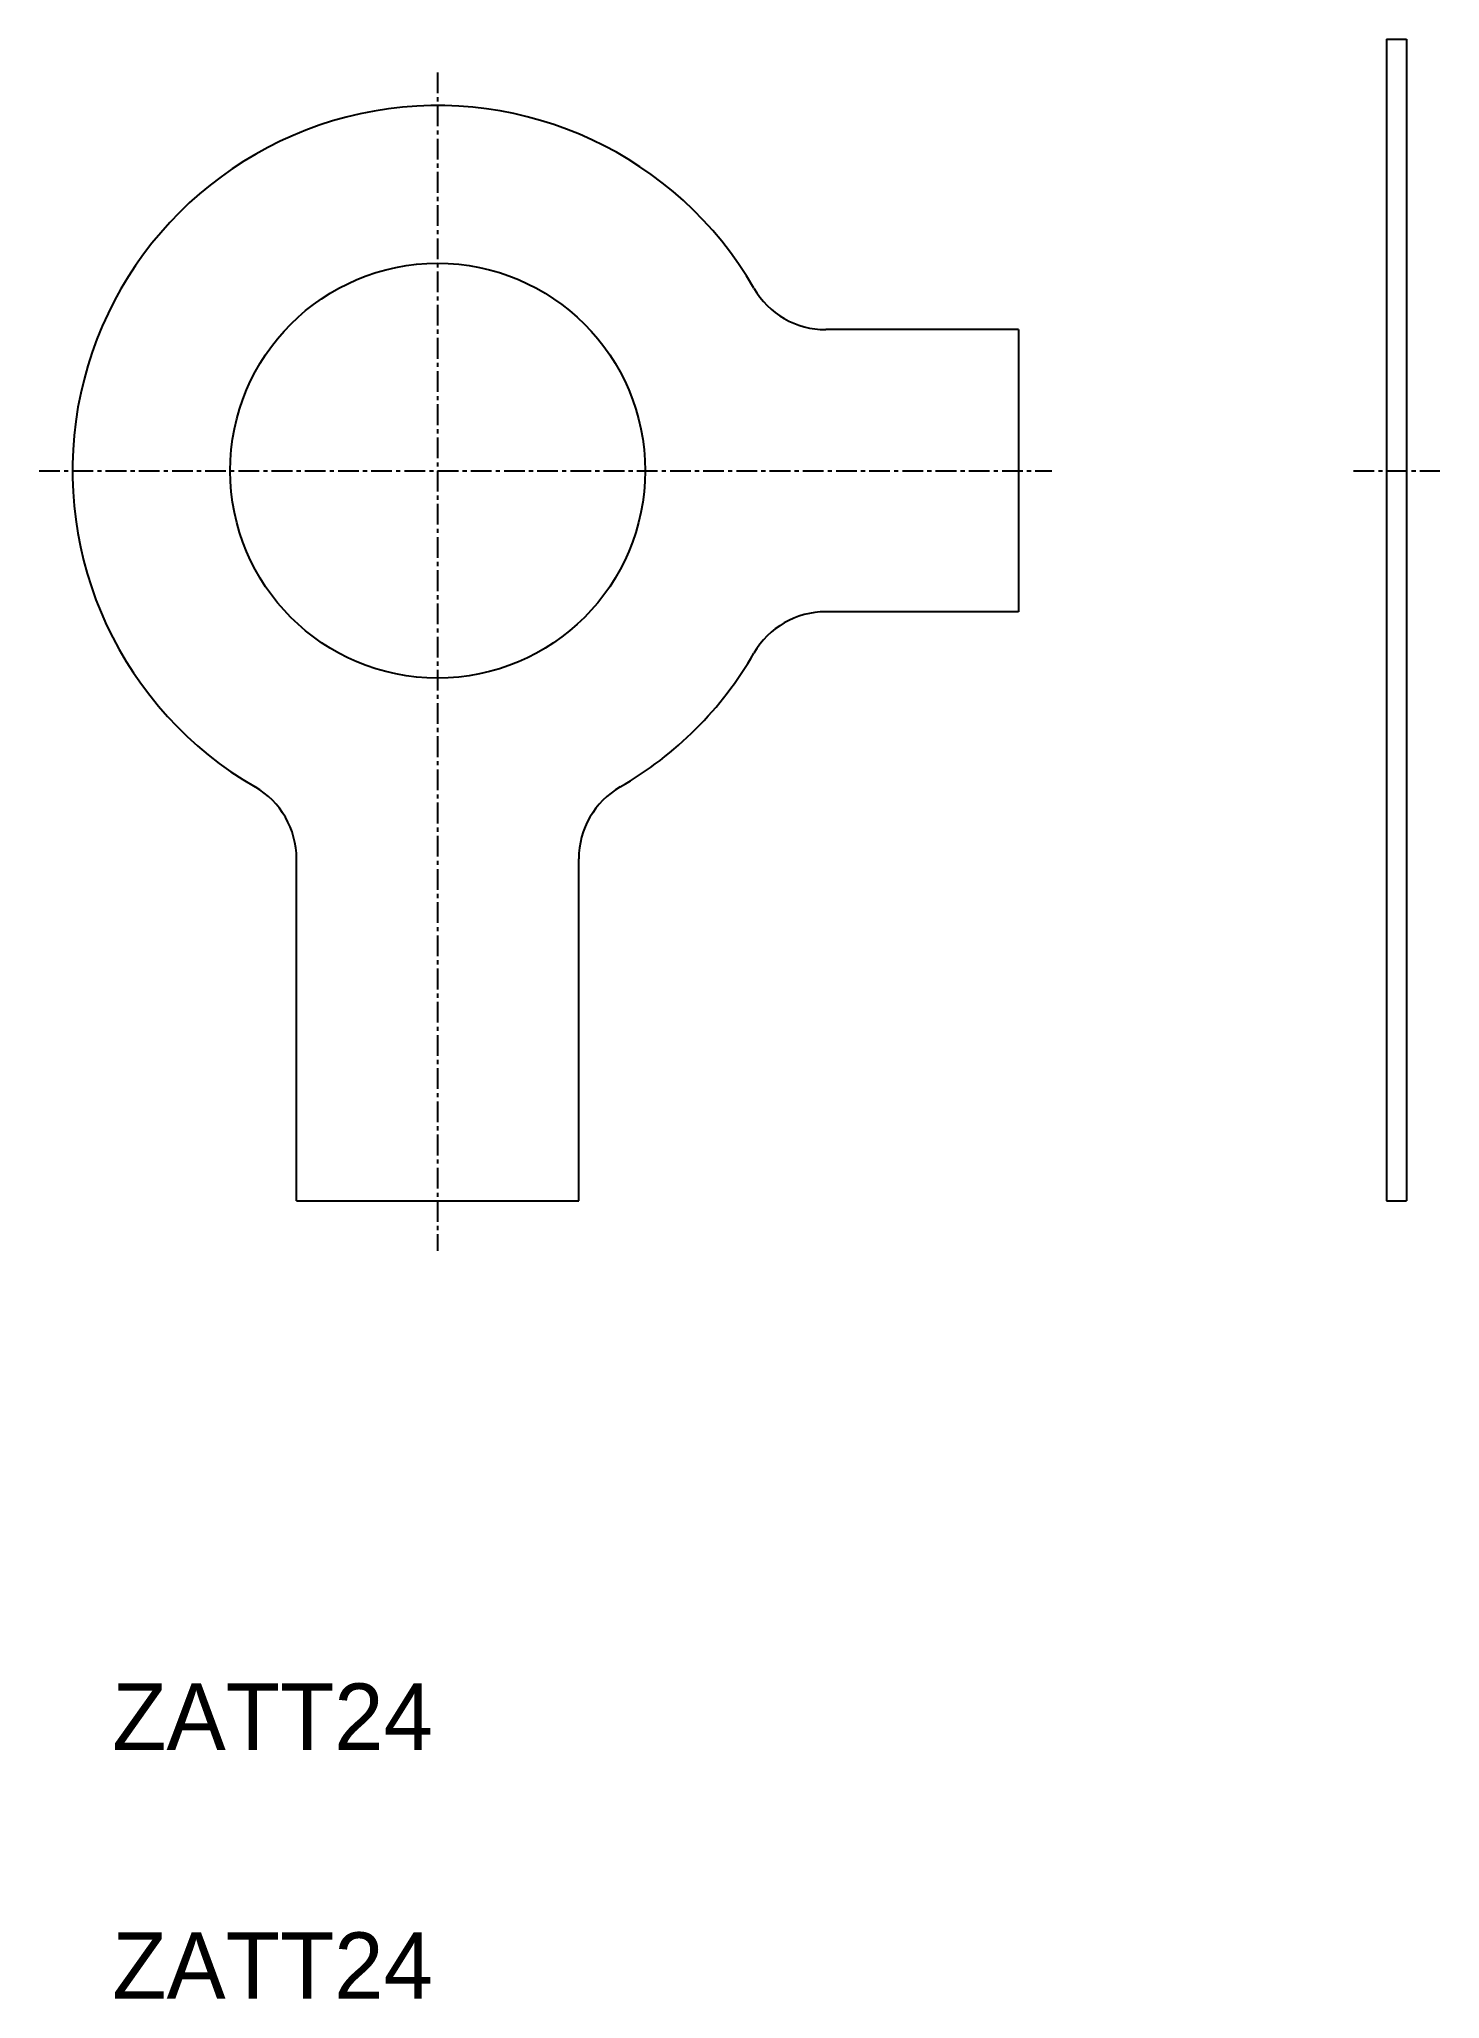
# Model space of a CAD drawing. Extents: x 108 to 192, y -4 to 114.
import ezdxf

# ---------------------------------------------------------------- set-up
doc = ezdxf.new("R2010")
doc.units = 0
doc.linetypes.add('CENTER', pattern=[2, 1.25, -0.25, 0.25, -0.25])
doc.layers.get('0').update_dxf_attribs({"linetype": 'CONTINUOUS'})
doc.layers.add('CENTER', color=1, linetype='CENTER')

msp = doc.modelspace()

# ---------------------------------------------------------------- linework, layer by layer
at = {"color": 7, "linetype": 'CONTINUOUS'}
for p, q in [((188.97, 113.91), (188.97, 43.91)), ((188.97, 113.91), (190.17, 113.91)), ((190.17, 113.91), (190.17, 43.91)), ((166.8, 96.41), (155.18, 96.41)), ((166.8, 96.41), (166.8, 79.41)), ((166.8, 79.41), (155.18, 79.41)), ((123.3, 43.91), (123.3, 64.53)), ((140.3, 43.91), (140.3, 64.53)), ((123.3, 43.91), (140.3, 43.91)), ((188.97, 43.91), (190.17, 43.91))]:
    msp.add_line(p, q, dxfattribs=at)
msp.add_circle((131.8, 87.91), 12.5, dxfattribs=at)
for centre, radius, start, end in [((131.8, 87.91), 22, 30, 240), ((155.18, 101.41), 5, 210, 270), ((155.18, 74.41), 5, 90, 150), ((131.8, 87.91), 22, 300, 330), ((118.3, 64.53), 5, 0, 60), ((145.3, 64.53), 5, 120, 180)]:
    msp.add_arc(centre, radius, start, end, dxfattribs=at)
at = {"layer": 'CENTER', "color": 1, "linetype": 'CENTER'}
for p, q in [((131.8, 111.91), (131.8, 40.91)), ((107.8, 87.91), (168.8, 87.91)), ((186.97, 87.91), (192.17, 87.91))]:
    msp.add_line(p, q, dxfattribs=at)

# ---------------------------------------------------------------- texts
at = {"color": 7, "linetype": 'CONTINUOUS'}
for p in [(112.2, 10.84), (112.2, -4.16)]:
    msp.add_text('ZATT24', height=4, dxfattribs=at).set_placement(p)

doc.saveas('drawing.dxf')
